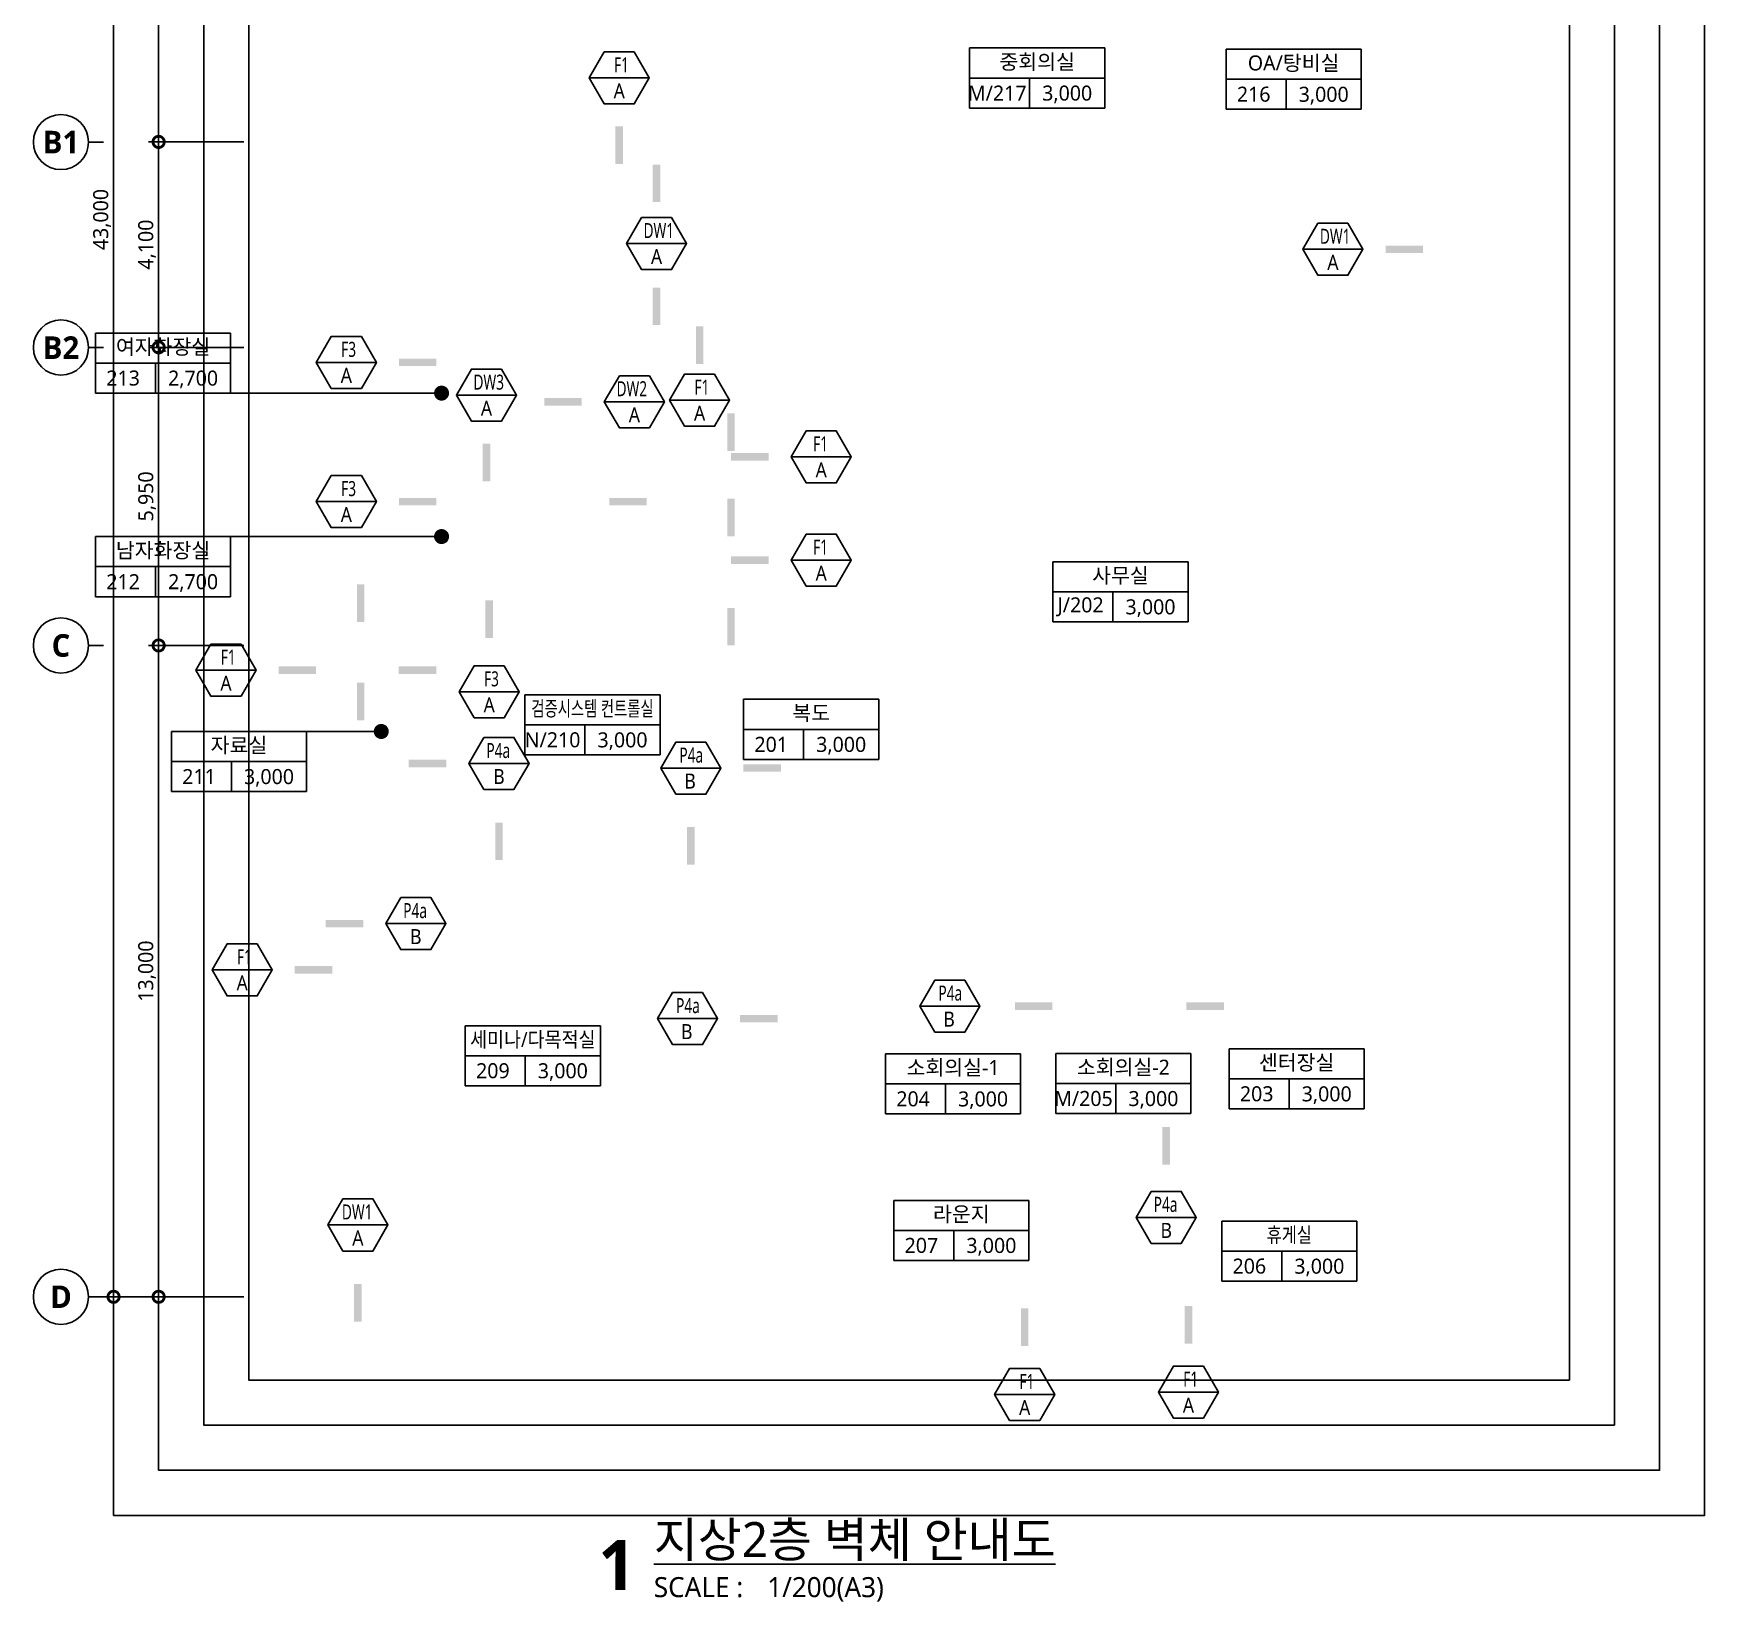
# Model space of a CAD drawing. Header units: millimetres. Extents: x 10038 to 248999, y 2179 to 57100.
# Drawn here: x 172932 to 206300, y 2179 to 33477 of the extents above; entities that cross this region are included whole.
import ezdxf
from ezdxf.enums import TextEntityAlignment as Align

# ---------------------------------------------------------------- set-up
doc = ezdxf.new("R2010")
doc.units = ezdxf.units.MM
doc.header["$LTSCALE"] = 100
doc.layers.get('DEFPOINTS').update_dxf_attribs({"color": 137})
for name, color, linetype in [('DIM', 7, 'Continuous'), ('SYM', 6, 'Continuous'), ('SYM-BUB', 3, 'Continuous'), ('SYM-LEAD', 6, 'Continuous'), ('TEXT', 3, 'Continuous'), ('TEXT-NOTE', 6, 'Continuous'), ('WALLSYM', 6, 'Continuous')]:
    doc.layers.add(name, color=color, linetype=linetype)
doc.layers.add('TEMP', color=171, linetype='Continuous', plot=False)
doc.styles.add('스타일1', font='malgun.ttf')
doc.styles.add('스타일2', font='malgunbd.ttf')
doc.dimstyles.new('DIM-QD 1', dxfattribs={"dimtxt": 3, "dimasz": 1.5, "dimexe": 1, "dimexo": 0, "dimgap": 1, "dimtad": 1, "dimdec": 3, "dimdsep": 46, "dimlunit": 6, "dimtxsty": '스타일1', "dimblk1": 'ARCHTICK', "dimblk2": 'ARCHTICK', "dimsah": 1, "dimcen": 0, "dimclrd": 256, "dimclre": 256, "dimclrt": 3, "dimazin": 2, "dimtfac": 1, "dimtdec": 3, "dimtix": 1, "dimtmove": 2, "dimatfit": 3, "dimldrblk": 'ARCHTICK', "dimfxl": 1, "dimtolj": 1, "dimtzin": 0, "dimarcsym": 0})
doc.dimstyles.new('GAUN-100', dxfattribs={"dimscale": 100, "dimtxt": 3, "dimasz": 1, "dimexe": 1, "dimexo": 1, "dimgap": 0.5, "dimtad": 1, "dimdec": 0, "dimzin": 1, "dimdsep": 46, "dimlunit": 6, "dimtxsty": '스타일1', "dimblk": 'GAUN-DOT', "dimcen": -2, "dimdle": 2, "dimclrd": 256, "dimclre": 256, "dimclrt": 3, "dimadec": 0, "dimazin": 0, "dimtfac": 1, "dimtdec": 0, "dimtix": 1, "dimtmove": 2, "dimatfit": 3, "dimldrblk": 'DOTSMALL', "dimfxl": 1, "dimtolj": 1, "dimtzin": 1, "dimarcsym": 0})

# ---------------------------------------------------------------- blocks, each defined once
blk = doc.blocks.new('dwgtitle')
at = {"layer": 'SYM', "color": 3, "style": '스타일1'}
blk.add_text('SCALE :', height=4, dxfattribs=at).set_placement((12.25, -1.4))
for tag, p, height in [('%%UTITLE', (12.25, 6.59), 7), ('1/100', (34.89, -1.4), 4)]:
    blk.add_attdef(tag, p, '', height=height, dxfattribs=at)
at = {"layer": 'SYM', "color": 6, "style": '스타일2'}
blk.add_attdef('A', text='', height=10, dxfattribs=at).set_placement((4.89, 5), align=Align.MIDDLE)
blk = doc.blocks.new('GAUN-DOT')
at = {"linetype": 'ByBlock'}
for p, q in [((2, 0), (-2, 0)), ((0, -2), (0, 2))]:
    blk.add_line(p, q, dxfattribs=at)
at = {"const_width": 2.25}
blk.add_lwpolyline([(0, 0.28125, 1), (0, -0.28125, 1)], format="xyb", close=True, dxfattribs=at)
blk = doc.blocks.new('*D28')
at = {"layer": 'DEFPOINTS', "color": 0, "transparency": 16777216}
for p in [(175432, 21262), (177232, 21262), (177232, 8262)]:
    blk.add_point(p, dxfattribs=at)
at = {"layer": 'DIM', "lineweight": -2, "transparency": 16777216}
for p, q in [((177132, 21262), (175332, 21262)), ((175432, 8362), (175432, 21162)), ((177132, 8262), (175332, 8262))]:
    blk.add_line(p, q, dxfattribs=at)
at = {"layer": 'DIM', "lineweight": -2, "transparency": 16777216, "xscale": 100, "yscale": 100, "zscale": 100}
for p, rotation in [((175432, 21262), 90), ((175432, 8262), 270)]:
    blk.add_blockref('GAUN-DOT', p, dxfattribs=dict(at, rotation=rotation))
at = {"layer": 'DIM', "color": 3, "transparency": 16777216, "insert": (175201, 14762), "char_height": 300, "attachment_point": 5, "rotation": 90, "style": '스타일1'}
blk.add_mtext('\\A1;13,000', dxfattribs=at)
blk = doc.blocks.new('_DotSmall')
at = {"color": 0, "linetype": 'ByBlock', "const_width": 0.5}
blk.add_lwpolyline([(-0.0625, 0, 1), (0.0625, 0, 1)], format="xyb", close=True, dxfattribs=at)
blk = doc.blocks.new('*D29')
at = {"layer": 'DEFPOINTS', "color": 0, "transparency": 16777216}
for p in [(174532, 51262), (177232, 51262), (177232, 8262)]:
    blk.add_point(p, dxfattribs=at)
at = {"layer": 'DIM', "lineweight": -2, "transparency": 16777216}
for p, q in [((177132, 51262), (174432, 51262)), ((174532, 8362), (174532, 51162)), ((177132, 8262), (174432, 8262))]:
    blk.add_line(p, q, dxfattribs=at)
at = {"layer": 'DIM', "lineweight": -2, "transparency": 16777216, "xscale": 100, "yscale": 100, "zscale": 100}
for p, rotation in [((174532, 51262), 90), ((174532, 8262), 270)]:
    blk.add_blockref('GAUN-DOT', p, dxfattribs=dict(at, rotation=rotation))
at = {"layer": 'DIM', "color": 3, "transparency": 16777216, "insert": (174302, 29762), "char_height": 300, "attachment_point": 5, "rotation": 90, "style": '스타일1'}
blk.add_mtext('\\A1;43,000', dxfattribs=at)
blk = doc.blocks.new('NEW_BUB')
at = {"layer": 'SYM-BUB', "color": 6}
blk.add_line((0, 3), (0, 0), dxfattribs=at)
blk.add_circle((0, 8.5), 5.5, dxfattribs=at)
at = {"layer": 'SYM-BUB', "color": 3, "style": '스타일2'}
blk.add_attdef('X', text='', height=4.5, dxfattribs=at).set_placement((0, 8.5), align=Align.MIDDLE)
blk = doc.blocks.new('_ARCHTICK')
at = {"color": 0, "linetype": 'ByBlock', "const_width": 0.15}
blk.add_lwpolyline([(-0.5, -0.5), (0.5, 0.5)], dxfattribs=at)
blk = doc.blocks.new('room')
at = {"layer": 'TEXT-NOTE'}
for p, q in [((0, 0), (0, 12)), ((0, 12), (27, 12)), ((27, 12), (27, 0)), ((0, 6), (27, 6)), ((12, 0), (12, 6)), ((27, 0), (0, 0))]:
    blk.add_line(p, q, dxfattribs=at)
at = {"layer": 'TEXT-NOTE', "color": 3, "style": '스타일1'}
for tag, p in [('실명', (13.5, 9.28)), ('101', (5.53, 3.02)), ('2400', (19.5, 3))]:
    blk.add_attdef(tag, text='', height=3, dxfattribs=at).set_placement(p, align=Align.MIDDLE)
blk = doc.blocks.new('WALLSYM')
at = {"layer": 'WALLSYM'}
blk.add_line((-400, 0), (400, 0), dxfattribs=at)
blk.add_lwpolyline([(-200, 346), (-400, 0), (-200, -346), (200, -346), (400, 0), (200, 346)], close=True, dxfattribs=at)
at = {"layer": 'TEXT', "style": '스타일1'}
for tag, p in [('WALL', (0, 173)), ('HIGH', (0, -173))]:
    blk.add_attdef(tag, text='', height=200, dxfattribs=at).set_placement(p, align=Align.MIDDLE_CENTER)
blk = doc.blocks.new('*D61')
at = {"layer": 'DEFPOINTS', "color": 0, "transparency": 16777216}
for p in [(177232, 38262), (175432, 31312), (177232, 31312)]:
    blk.add_point(p, dxfattribs=at)
at = {"layer": 'DIM', "lineweight": -2, "transparency": 16777216}
for p, q in [((177132, 38262), (175332, 38262)), ((175432, 38162), (175432, 31412)), ((177132, 31312), (175332, 31312))]:
    blk.add_line(p, q, dxfattribs=at)
at = {"layer": 'DIM', "lineweight": -2, "transparency": 16777216, "xscale": 100, "yscale": 100, "zscale": 100}
for p, rotation in [((175432, 38262), 90), ((175432, 31312), 270)]:
    blk.add_blockref('GAUN-DOT', p, dxfattribs=dict(at, rotation=rotation))
at = {"layer": 'DIM', "color": 3, "transparency": 16777216, "insert": (175202, 34787), "char_height": 300, "attachment_point": 5, "rotation": 90, "style": '스타일1'}
blk.add_mtext('\\A1;6,950', dxfattribs=at)
blk = doc.blocks.new('*D59')
at = {"layer": 'DEFPOINTS', "color": 0, "transparency": 16777216}
for p in [(175432, 31312), (177232, 31312), (177232, 27212)]:
    blk.add_point(p, dxfattribs=at)
at = {"layer": 'DIM', "lineweight": -2, "transparency": 16777216}
for p, q in [((177132, 31312), (175332, 31312)), ((175432, 27312), (175432, 31212)), ((177132, 27212), (175332, 27212))]:
    blk.add_line(p, q, dxfattribs=at)
at = {"layer": 'DIM', "lineweight": -2, "transparency": 16777216, "xscale": 100, "yscale": 100, "zscale": 100}
for p, rotation in [((175432, 31312), 90), ((175432, 27212), 270)]:
    blk.add_blockref('GAUN-DOT', p, dxfattribs=dict(at, rotation=rotation))
at = {"layer": 'DIM', "color": 3, "transparency": 16777216, "insert": (175201, 29262), "char_height": 300, "attachment_point": 5, "rotation": 90, "style": '스타일1'}
blk.add_mtext('\\A1;4,100', dxfattribs=at)
blk = doc.blocks.new('*D60')
at = {"layer": 'DEFPOINTS', "color": 0, "transparency": 16777216}
for p in [(177232, 27212), (175432, 21262), (177232, 21262)]:
    blk.add_point(p, dxfattribs=at)
at = {"layer": 'DIM', "lineweight": -2, "transparency": 16777216}
for p, q in [((177132, 27212), (175332, 27212)), ((175432, 27112), (175432, 21362)), ((177132, 21262), (175332, 21262))]:
    blk.add_line(p, q, dxfattribs=at)
at = {"layer": 'DIM', "lineweight": -2, "transparency": 16777216, "xscale": 100, "yscale": 100, "zscale": 100}
for p, rotation in [((175432, 27212), 90), ((175432, 21262), 270)]:
    blk.add_blockref('GAUN-DOT', p, dxfattribs=dict(at, rotation=rotation))
at = {"layer": 'DIM', "color": 3, "transparency": 16777216, "insert": (175202, 24237), "char_height": 300, "attachment_point": 5, "rotation": 90, "style": '스타일1'}
blk.add_mtext('\\A1;5,950', dxfattribs=at)

msp = doc.modelspace()

# ---------------------------------------------------------------- linework, layer by layer
at = {"layer": 'TEMP'}
for points in [[(174532, 55500), (206300, 55500), (206300, 3900), (174532, 3900)], [(175432, 54600), (205400, 54600), (205400, 4800), (175432, 4800)], [(176332, 53700), (204500, 53700), (204500, 5700), (176332, 5700)], [(177232, 52800), (203600, 52800), (203600, 6600), (177232, 6600)]]:
    msp.add_lwpolyline(points, close=True, dxfattribs=at)
at = {"layer": 'WALLSYM', "ltscale": 0.2}
for points in [[(184629, 32070.7, 0, 0, 0), (184629, 31620.7, 150, 150, 0), (184629, 30870.7, 150, 150, 0)], [(185374.2, 29802, 0, 0, 0), (185374.2, 30110.2, 150, 150, 0), (185374.2, 30860.2, 150, 150, 0)], [(199479.1, 29168.3, 0, 0, 0), (199929.1, 29168.3, 150, 150, 0), (200679.1, 29168.3, 150, 150, 0)], [(185374.2, 28762.8, 0, 0, 0), (185374.2, 28405, 150, 150, 0), (185374.2, 27655, 150, 150, 0)], [(186233.5, 26677.3, 0, 0, 0), (186233.5, 26880.1, 150, 150, 0), (186233.5, 27630.1, 150, 150, 0)], [(179779.9, 26912.6, 0, 0, 0), (180229.9, 26912.6, 150, 150, 0), (180979.9, 26912.6, 150, 150, 0)], [(184331.4, 26126, 0, 0, 0), (183881.4, 26126, 150, 150, 0), (183131.4, 26126, 150, 150, 0)], [(181978.2, 25738.3, 0, 0, 0), (181978.2, 25288.3, 150, 150, 0), (181978.2, 24538.3, 150, 150, 0)], [(186861.9, 25025.8, 0, 0, 0), (186861.9, 25146.4, 150, 150, 0), (186861.9, 25896.4, 150, 150, 0)], [(188061.9, 25025.8, 0, 0, 0), (187611.9, 25025.8, 150, 150, 0), (186861.9, 25025.8, 150, 150, 0)], [(179779.9, 24133.4, 0, 0, 0), (180229.9, 24133.4, 150, 150, 0), (180979.9, 24133.4, 150, 150, 0)], [(180563.9, 24133.4, 0, 0, 0), (184429.1, 24133.4, 150, 150, 0), (185179.1, 24133.4, 150, 150, 0)], [(186861.9, 22965, 0, 0, 0), (186861.9, 23439.2, 150, 150, 0), (186861.9, 24189.2, 150, 150, 0)], [(186861.9, 22965, 0, 0, 0), (186861.9, 22012.1, 150, 150, 0), (186861.9, 21262.1, 150, 150, 0)], [(188061.9, 22965, 0, 0, 0), (187611.9, 22965, 150, 150, 0), (186861.9, 22965, 150, 150, 0)], [(179466.7, 20768.6, 0, 0, 0), (179466.7, 21730.2, 150, 150, 0), (179466.7, 22480.2, 150, 150, 0)], [(182032.8, 20856.1, 0, 0, 0), (182032.8, 21412.2, 150, 150, 0), (182032.8, 22162.2, 150, 150, 0)], [(179466.7, 21480.6, 0, 0, 0), (179466.7, 20519, 150, 150, 0), (179466.7, 19769, 150, 150, 0)], [(177377, 20768.6, 0, 0, 0), (177827, 20768.6, 150, 150, 0), (178577, 20768.6, 150, 150, 0)], [(178409.4, 20768.6, 0, 0, 0), (180225.7, 20768.6, 150, 150, 0), (180975.7, 20768.6, 150, 150, 0)], [(181627.3, 18906.1, 0, 0, 0), (181177.3, 18906.1, 150, 150, 0), (180427.3, 18906.1, 150, 150, 0)], [(186659.7, 18815.3, 0, 0, 0), (187109.7, 18815.3, 150, 150, 0), (187859.7, 18815.3, 150, 150, 0)], [(182227.3, 18386.5, 0, 0, 0), (182227.3, 17726.9, 150, 150, 0), (182227.3, 16976.9, 150, 150, 0)], [(186059.7, 18295.7, 0, 0, 0), (186059.7, 17636.1, 150, 150, 0), (186059.7, 16886.1, 150, 150, 0)], [(179967.2, 15710, 0, 0, 0), (179517.2, 15710, 150, 150, 0), (178767.2, 15710, 150, 150, 0)], [(177700.1, 14786, 0, 0, 0), (178150.1, 14786, 150, 150, 0), (178900.1, 14786, 150, 150, 0)], [(191831.5, 14064.3, 0, 0, 0), (192529.4, 14064.3, 150, 150, 0), (193279.4, 14064.3, 150, 150, 0)], [(191831.5, 14064.3, 0, 0, 0), (195953.2, 14064.3, 150, 150, 0), (196703.2, 14064.3, 150, 150, 0)], [(186593.6, 13814.3, 0, 0, 0), (187043.6, 13814.3, 150, 150, 0), (187793.6, 13814.3, 150, 150, 0)], [(195551.3, 10367.4, 0, 0, 0), (195551.3, 10897.7, 150, 150, 0), (195551.3, 11647.7, 150, 150, 0)], [(179410.5, 9175.4, 0, 0, 0), (179410.5, 8515.8, 150, 150, 0), (179410.5, 7765.8, 150, 150, 0)], [(192724.7, 6831.8, 0, 0, 0), (192724.7, 7281.8, 150, 150, 0), (192724.7, 8031.8, 150, 150, 0)], [(195994.4, 6879.2, 0, 0, 0), (195994.4, 7329.2, 150, 150, 0), (195994.4, 8079.2, 150, 150, 0)]]:
    msp.add_lwpolyline(points, format="xyseb", dxfattribs=at)

# ---------------------------------------------------------------- block references
at = {"layer": 'SYM', "xscale": 100, "yscale": 100, "zscale": 100}
msp.add_blockref('dwgtitle', (184094.8, 2407.4, -0.5), dxfattribs=at).add_auto_attribs({'%%UTITLE': '%%U지상2층 벽체 안내도', '1/100': '1/200(A3)', 'A': '1'})
at = {"layer": 'SYM-BUB'}
ref = msp.add_blockref('NEW_BUB', (174332, 31309.1), dxfattribs=dict(at, xscale=100, yscale=100, zscale=100, rotation=90))
ref.add_attrib('X', 'B1', dxfattribs={"color": 3, "height": 450, "style": '스타일2'}).set_placement((173482, 31309.1), align=Align.MIDDLE)
ref = msp.add_blockref('NEW_BUB', (174332, 27209.1), dxfattribs=dict(at, xscale=100, yscale=100, zscale=100, rotation=90))
ref.add_attrib('X', 'B2', dxfattribs={"color": 3, "height": 450, "style": '스타일2'}).set_placement((173482, 27209.1), align=Align.MIDDLE)
ref = msp.add_blockref('NEW_BUB', (174332, 21262.2), dxfattribs=dict(at, xscale=100, yscale=100, zscale=100, rotation=90))
ref.add_attrib('X', 'C', dxfattribs={"color": 3, "height": 450, "style": '스타일2'}).set_placement((173482, 21262.2), align=Align.MIDDLE)
ref = msp.add_blockref('NEW_BUB', (174332, 8262.2), dxfattribs=dict(at, xscale=100, yscale=100, zscale=100, rotation=90))
ref.add_attrib('X', 'D', dxfattribs={"color": 3, "height": 450, "style": '스타일2'}).set_placement((173482, 8262.2), align=Align.MIDDLE)
at = {"layer": 'TEXT-NOTE'}
ref = msp.add_blockref('room', (191623.5, 31987), dxfattribs=dict(at, xscale=100, yscale=100, zscale=100))
ref.add_attrib('2400', '3,000', dxfattribs={"color": 3, "height": 300, "style": '스타일1'}).set_placement((193573.5, 32287), align=Align.MIDDLE_CENTER)
ref.add_attrib('101', 'M/217', dxfattribs={"color": 3, "height": 300, "style": '스타일1'}).set_placement((192176.2, 32288.8), align=Align.MIDDLE)
ref.add_attrib('실명', '중회의실', dxfattribs={"color": 3, "height": 300, "style": '스타일1'}).set_placement((192973.5, 32915.2), align=Align.MIDDLE)
ref = msp.add_blockref('room', (196744.8, 31963.1), dxfattribs=dict(at, xscale=100, yscale=100, zscale=100))
ref.add_attrib('2400', '3,000', dxfattribs={"color": 3, "height": 300, "style": '스타일1'}).set_placement((198694.8, 32263.1), align=Align.MIDDLE_CENTER)
ref.add_attrib('101', '216', dxfattribs={"color": 3, "height": 300, "style": '스타일1'}).set_placement((197297.4, 32264.9), align=Align.MIDDLE)
ref.add_attrib('실명', 'OA/탕비실', dxfattribs={"color": 3, "height": 300, "style": '스타일1'}).set_placement((198094.8, 32891.3), align=Align.MIDDLE)
ref = msp.add_blockref('room', (174170.2, 26297.9), dxfattribs=dict(at, xscale=100, yscale=100, zscale=100))
ref.add_attrib('2400', '2,700', dxfattribs={"color": 3, "height": 300, "style": '스타일1'}).set_placement((176120.2, 26597.9), align=Align.MIDDLE_CENTER)
ref.add_attrib('101', '213', dxfattribs={"color": 3, "height": 300, "style": '스타일1'}).set_placement((174722.8, 26599.7), align=Align.MIDDLE)
ref.add_attrib('실명', '여자화장실', dxfattribs={"color": 3, "height": 300, "style": '스타일1'}).set_placement((175520.2, 27226.1), align=Align.MIDDLE)
ref = msp.add_blockref('room', (174170.2, 22235.2), dxfattribs=dict(at, xscale=100, yscale=100, zscale=100))
ref.add_attrib('2400', '2,700', dxfattribs={"color": 3, "height": 300, "style": '스타일1'}).set_placement((176120.2, 22535.2), align=Align.MIDDLE_CENTER)
ref.add_attrib('101', '212', dxfattribs={"color": 3, "height": 300, "style": '스타일1'}).set_placement((174722.8, 22537.1), align=Align.MIDDLE)
ref.add_attrib('실명', '남자화장실', dxfattribs={"color": 3, "height": 300, "style": '스타일1'}).set_placement((175520.2, 23163.5), align=Align.MIDDLE)
ref = msp.add_blockref('room', (193287, 21732.8), dxfattribs=dict(at, xscale=100, yscale=100, zscale=100))
ref.add_attrib('2400', '3,000', dxfattribs={"color": 3, "height": 300, "style": '스타일1'}).set_placement((195237, 22032.8), align=Align.MIDDLE_CENTER)
ref.add_attrib('101', 'J/202', dxfattribs={"color": 3, "height": 300, "style": '스타일1'}).set_placement((193839.6, 22034.6), align=Align.MIDDLE)
ref.add_attrib('실명', '사무실', dxfattribs={"color": 3, "height": 300, "style": '스타일1'}).set_placement((194637, 22661), align=Align.MIDDLE)
ref = msp.add_blockref('room', (182744.6, 19077.7), dxfattribs=dict(at, xscale=100, yscale=100, zscale=100))
ref.add_attrib('2400', '3,000', dxfattribs={"color": 3, "height": 300, "style": '스타일1'}).set_placement((184694.6, 19377.7), align=Align.MIDDLE_CENTER)
ref.add_attrib('101', 'N/210', dxfattribs={"color": 3, "height": 300, "style": '스타일1'}).set_placement((183297.2, 19379.5), align=Align.MIDDLE)
ref.add_attrib('실명', '검증시스템 컨트롤실', dxfattribs={"color": 3, "height": 300, "style": '스타일1', "width": 0.7}).set_placement((184094.6, 20005.9), align=Align.MIDDLE)
ref = msp.add_blockref('room', (187110.9, 18986.8), dxfattribs=dict(at, xscale=100, yscale=100, zscale=100))
ref.add_attrib('2400', '3,000', dxfattribs={"color": 3, "height": 300, "style": '스타일1'}).set_placement((189060.9, 19286.8), align=Align.MIDDLE_CENTER)
ref.add_attrib('101', '201', dxfattribs={"color": 3, "height": 300, "style": '스타일1'}).set_placement((187663.6, 19288.6), align=Align.MIDDLE)
ref.add_attrib('실명', '복도', dxfattribs={"color": 3, "height": 300, "style": '스타일1'}).set_placement((188460.9, 19915), align=Align.MIDDLE)
ref = msp.add_blockref('room', (175685.7, 18345.2), dxfattribs=dict(at, xscale=100, yscale=100, zscale=100))
ref.add_attrib('2400', '3,000', dxfattribs={"color": 3, "height": 300, "style": '스타일1'}).set_placement((177635.7, 18645.2), align=Align.MIDDLE_CENTER)
ref.add_attrib('101', '211', dxfattribs={"color": 3, "height": 300, "style": '스타일1'}).set_placement((176238.3, 18647), align=Align.MIDDLE)
ref.add_attrib('실명', '자료실', dxfattribs={"color": 3, "height": 300, "style": '스타일1'}).set_placement((177035.7, 19273.4), align=Align.MIDDLE)
ref = msp.add_blockref('room', (181553.2, 12473.1), dxfattribs=dict(at, xscale=100, yscale=100, zscale=100))
ref.add_attrib('2400', '3,000', dxfattribs={"color": 3, "height": 300, "style": '스타일1'}).set_placement((183503.2, 12773.1), align=Align.MIDDLE_CENTER)
ref.add_attrib('101', '209', dxfattribs={"color": 3, "height": 300, "style": '스타일1'}).set_placement((182105.9, 12774.9), align=Align.MIDDLE)
ref.add_attrib('실명', '세미나/다목적실', dxfattribs={"color": 3, "height": 300, "style": '스타일1', "width": 0.9}).set_placement((182903.2, 13401.3), align=Align.MIDDLE)
ref = msp.add_blockref('room', (189943.8, 11911.6), dxfattribs=dict(at, xscale=100, yscale=100, zscale=100))
ref.add_attrib('2400', '3,000', dxfattribs={"color": 3, "height": 300, "style": '스타일1'}).set_placement((191893.8, 12211.6), align=Align.MIDDLE_CENTER)
ref.add_attrib('101', '204', dxfattribs={"color": 3, "height": 300, "style": '스타일1'}).set_placement((190496.5, 12213.4), align=Align.MIDDLE)
ref.add_attrib('실명', '소회의실-1', dxfattribs={"color": 3, "height": 300, "style": '스타일1'}).set_placement((191293.8, 12839.8), align=Align.MIDDLE)
ref = msp.add_blockref('room', (193344.9, 11918.7), dxfattribs=dict(at, xscale=100, yscale=100, zscale=100))
ref.add_attrib('2400', '3,000', dxfattribs={"color": 3, "height": 300, "style": '스타일1'}).set_placement((195294.9, 12218.7), align=Align.MIDDLE_CENTER)
ref.add_attrib('101', 'M/205', dxfattribs={"color": 3, "height": 300, "style": '스타일1'}).set_placement((193897.6, 12220.6), align=Align.MIDDLE)
ref.add_attrib('실명', '소회의실-2', dxfattribs={"color": 3, "height": 300, "style": '스타일1'}).set_placement((194694.9, 12847), align=Align.MIDDLE)
ref = msp.add_blockref('room', (196804.7, 12012.4), dxfattribs=dict(at, xscale=100, yscale=100, zscale=100))
ref.add_attrib('2400', '3,000', dxfattribs={"color": 3, "height": 300, "style": '스타일1'}).set_placement((198754.7, 12312.4), align=Align.MIDDLE_CENTER)
ref.add_attrib('101', '203', dxfattribs={"color": 3, "height": 300, "style": '스타일1'}).set_placement((197357.3, 12314.2), align=Align.MIDDLE)
ref.add_attrib('실명', '센터장실', dxfattribs={"color": 3, "height": 300, "style": '스타일1'}).set_placement((198154.7, 12940.6), align=Align.MIDDLE)
ref = msp.add_blockref('room', (190109.5, 8986.7), dxfattribs=dict(at, xscale=100, yscale=100, zscale=100))
ref.add_attrib('2400', '3,000', dxfattribs={"color": 3, "height": 300, "style": '스타일1'}).set_placement((192059.5, 9286.7), align=Align.MIDDLE_CENTER)
ref.add_attrib('101', '207', dxfattribs={"color": 3, "height": 300, "style": '스타일1'}).set_placement((190662.1, 9288.5), align=Align.MIDDLE)
ref.add_attrib('실명', '라운지', dxfattribs={"color": 3, "height": 300, "style": '스타일1'}).set_placement((191459.5, 9914.9), align=Align.MIDDLE)
ref = msp.add_blockref('room', (196658, 8573.1), dxfattribs=dict(at, xscale=100, yscale=100, zscale=100))
ref.add_attrib('2400', '3,000', dxfattribs={"color": 3, "height": 300, "style": '스타일1'}).set_placement((198608, 8873.1), align=Align.MIDDLE_CENTER)
ref.add_attrib('101', '206', dxfattribs={"color": 3, "height": 300, "style": '스타일1'}).set_placement((197210.7, 8874.9), align=Align.MIDDLE)
ref.add_attrib('실명', '휴게실', dxfattribs={"color": 3, "height": 300, "style": '스타일1', "width": 0.8}).set_placement((198008, 9501.3), align=Align.MIDDLE)
at = {"layer": 'WALLSYM'}
ref = msp.add_blockref('WALLSYM', (184629, 32590.4), dxfattribs=dict(at, xscale=-1.5, yscale=1.5, zscale=1.5))
ref.add_attrib('HIGH', 'A', dxfattribs={"layer": 'TEXT', "height": 300, "style": '스타일1', "width": 0.9}).set_placement((184629.1, 32330.5), align=Align.MIDDLE_CENTER)
ref.add_attrib('WALL', 'F1', dxfattribs={"layer": 'TEXT', "height": 300, "style": '스타일1', "width": 0.7}).set_placement((184674, 32850.2), align=Align.MIDDLE_CENTER)
ref = msp.add_blockref('WALLSYM', (185374.2, 29282.4), dxfattribs=dict(at, xscale=-1.5, yscale=1.5, zscale=1.5))
ref.add_attrib('HIGH', 'A', dxfattribs={"layer": 'TEXT', "height": 300, "style": '스타일1', "width": 0.9}).set_placement((185374.4, 29022.6), align=Align.MIDDLE_CENTER)
ref.add_attrib('WALL', 'DW1', dxfattribs={"layer": 'TEXT', "height": 300, "style": '스타일1', "width": 0.7}).set_placement((185419.3, 29542.2), align=Align.MIDDLE_CENTER)
ref = msp.add_blockref('WALLSYM', (198879.1, 29168.3), dxfattribs=dict(at, xscale=-1.5, yscale=1.5, zscale=1.5))
ref.add_attrib('HIGH', 'A', dxfattribs={"layer": 'TEXT', "height": 300, "style": '스타일1', "width": 0.9}).set_placement((198879.3, 28908.5), align=Align.MIDDLE_CENTER)
ref.add_attrib('WALL', 'DW1', dxfattribs={"layer": 'TEXT', "height": 300, "style": '스타일1', "width": 0.7}).set_placement((198924.2, 29428.1), align=Align.MIDDLE_CENTER)
ref = msp.add_blockref('WALLSYM', (179179.9, 26912.6), dxfattribs=dict(at, xscale=-1.5, yscale=1.5, zscale=1.5))
ref.add_attrib('HIGH', 'A', dxfattribs={"layer": 'TEXT', "height": 300, "style": '스타일1', "width": 0.9}).set_placement((179180.1, 26652.8), align=Align.MIDDLE_CENTER)
ref.add_attrib('WALL', 'F3', dxfattribs={"layer": 'TEXT', "height": 300, "style": '스타일1', "width": 0.7}).set_placement((179225, 27172.4), align=Align.MIDDLE_CENTER)
ref = msp.add_blockref('WALLSYM', (181978.2, 26258), dxfattribs=dict(at, xscale=-1.5, yscale=1.5, zscale=1.5))
ref.add_attrib('HIGH', 'A', dxfattribs={"layer": 'TEXT', "height": 300, "style": '스타일1', "width": 0.9}).set_placement((181978.4, 25998.1), align=Align.MIDDLE_CENTER)
ref.add_attrib('WALL', 'DW3', dxfattribs={"layer": 'TEXT', "height": 300, "style": '스타일1', "width": 0.7}).set_placement((182023.3, 26517.8), align=Align.MIDDLE_CENTER)
ref = msp.add_blockref('WALLSYM', (184931.4, 26126), dxfattribs=dict(at, xscale=1.5, yscale=1.5, zscale=1.5))
ref.add_attrib('HIGH', 'A', dxfattribs={"layer": 'TEXT', "height": 300, "style": '스타일1', "width": 0.9}).set_placement((184931.4, 25866.2), align=Align.MIDDLE_CENTER)
ref.add_attrib('WALL', 'DW2', dxfattribs={"layer": 'TEXT', "height": 300, "style": '스타일1', "width": 0.7}).set_placement((184879.8, 26385.8), align=Align.MIDDLE_CENTER)
ref = msp.add_blockref('WALLSYM', (186233.5, 26157.7), dxfattribs=dict(at, xscale=-1.5, yscale=1.5, zscale=1.5))
ref.add_attrib('HIGH', 'A', dxfattribs={"layer": 'TEXT', "height": 300, "style": '스타일1', "width": 0.9}).set_placement((186233.7, 25897.9), align=Align.MIDDLE_CENTER)
ref.add_attrib('WALL', 'F1', dxfattribs={"layer": 'TEXT', "height": 300, "style": '스타일1', "width": 0.7}).set_placement((186278.6, 26417.5), align=Align.MIDDLE_CENTER)
ref = msp.add_blockref('WALLSYM', (188661.9, 25025.8), dxfattribs=dict(at, xscale=1.5, yscale=1.5, zscale=1.5))
ref.add_attrib('HIGH', 'A', dxfattribs={"layer": 'TEXT', "height": 300, "style": '스타일1', "width": 0.9}).set_placement((188661.9, 24766), align=Align.MIDDLE_CENTER)
ref.add_attrib('WALL', 'F1', dxfattribs={"layer": 'TEXT', "height": 300, "style": '스타일1', "width": 0.7}).set_placement((188648.1, 25285.6), align=Align.MIDDLE_CENTER)
ref = msp.add_blockref('WALLSYM', (179179.9, 24133.4), dxfattribs=dict(at, xscale=-1.5, yscale=1.5, zscale=1.5))
ref.add_attrib('HIGH', 'A', dxfattribs={"layer": 'TEXT', "height": 300, "style": '스타일1', "width": 0.9}).set_placement((179180.1, 23873.6), align=Align.MIDDLE_CENTER)
ref.add_attrib('WALL', 'F3', dxfattribs={"layer": 'TEXT', "height": 300, "style": '스타일1', "width": 0.7}).set_placement((179225, 24393.2), align=Align.MIDDLE_CENTER)
ref = msp.add_blockref('WALLSYM', (188661.9, 22965), dxfattribs=dict(at, xscale=1.5, yscale=1.5, zscale=1.5))
ref.add_attrib('HIGH', 'A', dxfattribs={"layer": 'TEXT', "height": 300, "style": '스타일1', "width": 0.9}).set_placement((188661.9, 22705.2), align=Align.MIDDLE_CENTER)
ref.add_attrib('WALL', 'F1', dxfattribs={"layer": 'TEXT', "height": 300, "style": '스타일1', "width": 0.7}).set_placement((188648.1, 23224.8), align=Align.MIDDLE_CENTER)
ref = msp.add_blockref('WALLSYM', (176777, 20768.6), dxfattribs=dict(at, xscale=-1.5, yscale=1.5, zscale=1.5))
ref.add_attrib('HIGH', 'A', dxfattribs={"layer": 'TEXT', "height": 300, "style": '스타일1', "width": 0.9}).set_placement((176777.2, 20508.7), align=Align.MIDDLE_CENTER)
ref.add_attrib('WALL', 'F1', dxfattribs={"layer": 'TEXT', "height": 300, "style": '스타일1', "width": 0.7}).set_placement((176822.1, 21028.4), align=Align.MIDDLE_CENTER)
ref = msp.add_blockref('WALLSYM', (182032.8, 20336.5), dxfattribs=dict(at, xscale=-1.5, yscale=1.5, zscale=1.5))
ref.add_attrib('HIGH', 'A', dxfattribs={"layer": 'TEXT', "height": 300, "style": '스타일1', "width": 0.9}).set_placement((182033, 20076.7), align=Align.MIDDLE_CENTER)
ref.add_attrib('WALL', 'F3', dxfattribs={"layer": 'TEXT', "height": 300, "style": '스타일1', "width": 0.7}).set_placement((182077.9, 20596.3), align=Align.MIDDLE_CENTER)
ref = msp.add_blockref('WALLSYM', (182227.3, 18906.1), dxfattribs=dict(at, xscale=1.5, yscale=1.5, zscale=1.5))
ref.add_attrib('HIGH', 'B', dxfattribs={"layer": 'TEXT', "height": 300, "style": '스타일1', "width": 0.9}).set_placement((182227.3, 18646.3), align=Align.MIDDLE_CENTER)
ref.add_attrib('WALL', 'P4a', dxfattribs={"layer": 'TEXT', "height": 300, "style": '스타일1', "width": 0.7}).set_placement((182213.4, 19165.9), align=Align.MIDDLE_CENTER)
ref = msp.add_blockref('WALLSYM', (186059.7, 18815.3), dxfattribs=dict(at, xscale=-1.5, yscale=1.5, zscale=1.5))
ref.add_attrib('HIGH', 'B', dxfattribs={"layer": 'TEXT', "height": 300, "style": '스타일1', "width": 0.9}).set_placement((186043.6, 18555.5), align=Align.MIDDLE_CENTER)
ref.add_attrib('WALL', 'P4a', dxfattribs={"layer": 'TEXT', "height": 300, "style": '스타일1', "width": 0.7}).set_placement((186066.8, 19075.1), align=Align.MIDDLE_CENTER)
ref = msp.add_blockref('WALLSYM', (180567.2, 15710), dxfattribs=dict(at, xscale=1.5, yscale=1.5, zscale=1.5))
ref.add_attrib('HIGH', 'B', dxfattribs={"layer": 'TEXT', "height": 300, "style": '스타일1', "width": 0.9}).set_placement((180567.2, 15450.2), align=Align.MIDDLE_CENTER)
ref.add_attrib('WALL', 'P4a', dxfattribs={"layer": 'TEXT', "height": 300, "style": '스타일1', "width": 0.7}).set_placement((180553.4, 15969.8), align=Align.MIDDLE_CENTER)
ref = msp.add_blockref('WALLSYM', (177100.1, 14786), dxfattribs=dict(at, xscale=-1.5, yscale=1.5, zscale=1.5))
ref.add_attrib('HIGH', 'A', dxfattribs={"layer": 'TEXT', "height": 300, "style": '스타일1', "width": 0.9}).set_placement((177100.3, 14526.2), align=Align.MIDDLE_CENTER)
ref.add_attrib('WALL', 'F1', dxfattribs={"layer": 'TEXT', "height": 300, "style": '스타일1', "width": 0.7}).set_placement((177145.2, 15045.8), align=Align.MIDDLE_CENTER)
ref = msp.add_blockref('WALLSYM', (191231.5, 14064.3), dxfattribs=dict(at, xscale=-1.5, yscale=1.5, zscale=1.5))
ref.add_attrib('HIGH', 'B', dxfattribs={"layer": 'TEXT', "height": 300, "style": '스타일1', "width": 0.9}).set_placement((191215.4, 13804.5), align=Align.MIDDLE_CENTER)
ref.add_attrib('WALL', 'P4a', dxfattribs={"layer": 'TEXT', "height": 300, "style": '스타일1', "width": 0.7}).set_placement((191238.7, 14324.2), align=Align.MIDDLE_CENTER)
ref = msp.add_blockref('WALLSYM', (185993.6, 13814.3), dxfattribs=dict(at, xscale=-1.5, yscale=1.5, zscale=1.5))
ref.add_attrib('HIGH', 'B', dxfattribs={"layer": 'TEXT', "height": 300, "style": '스타일1', "width": 0.9}).set_placement((185977.5, 13554.5), align=Align.MIDDLE_CENTER)
ref.add_attrib('WALL', 'P4a', dxfattribs={"layer": 'TEXT', "height": 300, "style": '스타일1', "width": 0.7}).set_placement((186000.8, 14074.1), align=Align.MIDDLE_CENTER)
ref = msp.add_blockref('WALLSYM', (195551.3, 9847.7), dxfattribs=dict(at, xscale=1.5, yscale=1.5, zscale=1.5))
ref.add_attrib('HIGH', 'B', dxfattribs={"layer": 'TEXT', "height": 300, "style": '스타일1', "width": 0.9}).set_placement((195551.3, 9587.9), align=Align.MIDDLE_CENTER)
ref.add_attrib('WALL', 'P4a', dxfattribs={"layer": 'TEXT', "height": 300, "style": '스타일1', "width": 0.7}).set_placement((195537.4, 10107.6), align=Align.MIDDLE_CENTER)
ref = msp.add_blockref('WALLSYM', (179410.5, 9695), dxfattribs=dict(at, xscale=1.5, yscale=1.5, zscale=1.5))
ref.add_attrib('HIGH', 'A', dxfattribs={"layer": 'TEXT', "height": 300, "style": '스타일1', "width": 0.9}).set_placement((179410.5, 9435.2), align=Align.MIDDLE_CENTER)
ref.add_attrib('WALL', 'DW1', dxfattribs={"layer": 'TEXT', "height": 300, "style": '스타일1', "width": 0.7}).set_placement((179396.7, 9954.8), align=Align.MIDDLE_CENTER)
ref = msp.add_blockref('WALLSYM', (192724.7, 6312.2), dxfattribs=dict(at, xscale=-1.5, yscale=1.5, zscale=1.5))
ref.add_attrib('HIGH', 'A', dxfattribs={"layer": 'TEXT', "height": 300, "style": '스타일1', "width": 0.9}).set_placement((192724.9, 6052.4), align=Align.MIDDLE_CENTER)
ref.add_attrib('WALL', 'F1', dxfattribs={"layer": 'TEXT', "height": 300, "style": '스타일1', "width": 0.7}).set_placement((192769.8, 6572), align=Align.MIDDLE_CENTER)
ref = msp.add_blockref('WALLSYM', (195994.4, 6359.6), dxfattribs=dict(at, xscale=-1.5, yscale=1.5, zscale=1.5))
ref.add_attrib('HIGH', 'A', dxfattribs={"layer": 'TEXT', "height": 300, "style": '스타일1', "width": 0.9}).set_placement((195994.6, 6099.8), align=Align.MIDDLE_CENTER)
ref.add_attrib('WALL', 'F1', dxfattribs={"layer": 'TEXT', "height": 300, "style": '스타일1', "width": 0.7}).set_placement((196039.5, 6619.4), align=Align.MIDDLE_CENTER)

# ---------------------------------------------------------------- dimensions: what is measured, and where the dimension line sits
at = {"layer": 'DIM'}
for base, p1, p2, angle, picture, middle in [((174532, 51262.2), (177232, 8262.2), (177232, 51262.2), 270, '*D29', (174301.9, 29762.2)), ((175432, 31312.2), (177232, 38262.2), (177232, 31312.2), 90, '*D61', (175201.9, 34787.2)), ((175432, 31312.2), (177232, 27212.2), (177232, 31312.2), 270, '*D59', (175201.1, 29262.2)), ((175432, 21262.2), (177232, 27212.2), (177232, 21262.2), 90, '*D60', (175201.9, 24237.2)), ((175432, 21262.2), (177232, 8262.2), (177232, 21262.2), 270, '*D28', (175201.1, 14762.2))]:
    dim = msp.add_linear_dim(base=base, p1=p1, p2=p2, angle=angle, dimstyle='GAUN-100', dxfattribs=at)
    dim.commit()
    dim.dimension.update_dxf_attribs({"geometry": picture, "text_midpoint": middle})

# ---------------------------------------------------------------- leaders
at = {"layer": 'SYM-LEAD'}
for points in [[(181081.4, 26297.9), (180250.8, 26297.9), (176870.2, 26297.9)], [(181081.4, 23435.2), (180250.8, 23435.2), (176870.2, 23435.2)], [(179877.4, 19545.2), (178385.7, 19545.2), (178519.7, 19545.2)]]:
    msp.add_leader(points, dimstyle='DIM-QD 1', override={"dimscale": 200, "dimasz": 1.5, "dimtad": 0, "dimclrd": 6, "dimldrblk": 'DOT'}, dxfattribs=at)

doc.saveas('drawing.dxf')
